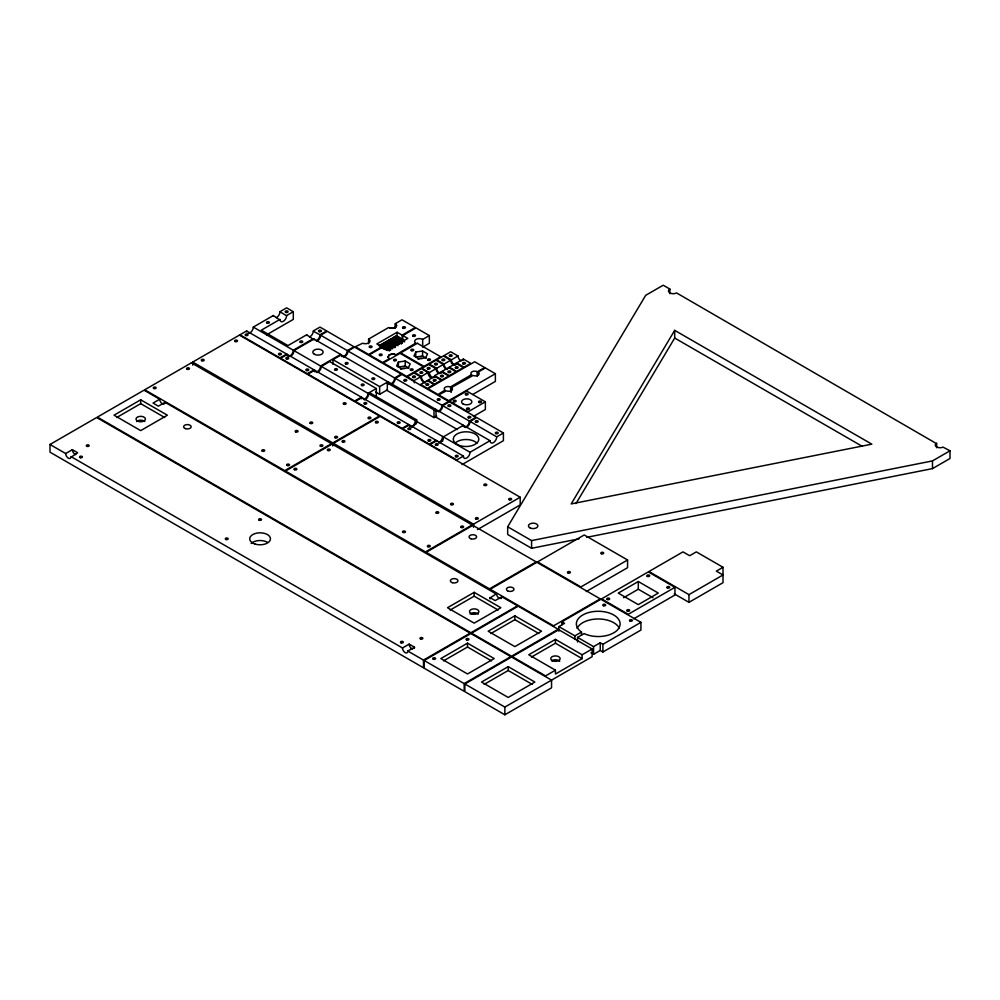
<?xml version="1.0" encoding="UTF-8"?>
<svg xmlns="http://www.w3.org/2000/svg" width="1000" height="1000" viewBox="0 0 1000 1000"><rect width="100%" height="100%" fill="white"/><g stroke="black" fill="none" stroke-linecap="round" stroke-linejoin="round"><path stroke-width="1.5" d="M424.162 660.487L424.162 668.188L464.175 691.3L464.175 683.587L510.863 656.637L470.85 633.538L424.162 660.487L464.175 683.587M464.85 683.975L464.85 691.675L504.862 714.788L551.55 687.825L551.55 680.125L511.525 657.025L464.85 683.975L504.862 707.087L592.125 656.7L592.125 649L558.775 629.75L512.2 656.637L545.55 675.888L555.438 670.175L555.438 674.038L582.112 658.625L582.112 654.775L555.438 639.375L528.763 654.775L555.438 670.175M465.85 427.587A4.713 2.725 -60 0 0 470.05 421.438L476.737 417.575L503.413 432.987L503.413 440.688L462.05 464.575M504.862 714.788L504.862 707.087M674.95 587.312L628.25 614.288L601.575 598.875L648.275 571.912L674.95 587.312L674.95 595.013L633.587 618.9M388.212 357.575L389.025 355.037L392.75 354.05M388.488 383.525A4.713 2.725 -60 0 1 387.987 381.9L341.3 354.95A4.713 2.725 -60 0 0 341.8 356.575M390.55 384.062A4.713 2.725 -60 0 0 394.575 378.888L394.65 377.95L401.325 374.087L354.637 347.137L347.962 351L347.887 351.938A4.713 2.725 -60 0 1 343.862 357.113M65.675 453.562L72.35 449.675L77.675 452.75L70.925 457.312A3.775 2.175 60 0 1 68.025 457.938A3.775 2.175 60 0 1 65.675 453.562L50 444.475L50 452.175L423.488 667.8L423.488 660.1L470.175 633.15L96.688 417.512L50 444.475M72.337 449.712L72.35 449.675A3.775 2.175 60 0 0 75.738 454.588M388.363 346.463C386 348.663 381.7 342.1 379.525 345.913M389.688 345.7C387.75 347.962 383.85 342.025 381.912 344.175M392.362 344.162C390.188 347.35 385.938 340.9 383.425 343.625M395.025 342.612C392.325 345.65 387.275 339.513 384.575 342.638M395.288 342.587L389.837 339.525L387.525 341.287M387.025 347.238L385.763 348.05L382.013 345.887M390.163 348.85L387.587 347.375L386.613 348.363M397.7 341.075C395.838 343.413 392.05 336.625 390.1 339.775M387.663 347.4L389.1 346.812M392.688 338.188L391.438 339M394.35 346.75L391.587 345.062L389.275 346.825M400.363 339.538C398.562 341.9 394.688 335.012 392.863 338.2M394.1 337.463L395.363 336.65M397.013 345.213L394.263 343.525L391.95 345.288M395.988 336.05C407.137 344.113 397.05 333.55 395.538 336.662M398.537 344.363L395.588 342.75L394.513 343.762M396.538 341.863L395.2 342.638L389.913 339.55M397.113 342.188L395.662 342.788M402.088 343.413L398.263 341.213L397.188 342.225M399.2 340.325L397.863 341.087L392.512 337.987M404.675 341.838L400.925 339.663L398.612 341.438M398.438 362.05L396.625 365.975L401.587 368.837L408.375 367.788L410.2 363.875L405.225 361L398.438 362.05L398.438 367.062L405.225 366.012L408.95 368.162M415.775 352.038L413.963 355.962L418.925 358.825L425.712 357.775L427.537 353.862L422.562 350.988L415.775 352.038L415.775 357.05L422.562 356L426.3 358.15M388.212 347.4L390.712 348.85M394.475 337.25L399.475 340.138M395.175 336.438L400.438 339.575L401.062 338.825M401.287 339.888L401.8 339.162L404.3 340.613M579.025 538.862L531.587 548.288L507.675 534.487L507.675 526.788L645.688 295.338L663.213 285.212L669.875 289.062L669.875 293.688M674.688 330.35L571.188 503.925L871.825 444.162L674.688 330.35L674.688 338.05L575.962 503.612M383.7 343.5L388.8 346.3M384.525 348.8L385.688 348.013M392.125 345.188L394.725 346.538M394.787 343.638L397.388 345M397.45 342.1L400.05 343.462M669.875 289.062A4.713 2.725 0 0 0 669.875 292.913A4.713 2.725 0 0 0 676.55 292.913L936.162 443.425A4.713 2.725 0 0 0 936.775 447A4.713 2.725 0 0 0 942.987 447.125L950 450.788L950 458.5L932.475 468.612L586.675 537.337M192.725 362.062L239.412 335.112L379.475 415.975L332.788 442.925L192.725 362.062L192.725 365.15M286.637 354.062L246.612 330.95L239.95 334.8L279.962 357.912L286.637 354.062A4.713 2.725 -60 0 0 287.087 355.725M248.287 333.325A4.713 2.725 -60 0 0 253.287 327.1L273.312 315.538L280.025 320.112A4.713 2.725 -60 0 0 283.512 321.188A4.713 2.725 -60 0 0 286.625 315.812L279.95 311.712L286.637 307.85L293.3 311.7L293.3 319.4L266.625 334.8M140.7 399.8L114.025 415.2L140.7 430.613L167.387 415.2L140.7 399.8L140.7 403.65L116.7 417.512M279.988 319.387L261.288 330.188L287.962 345.588L306.663 334.787L313.375 339.363M286.613 315.562L293.3 311.7M163.713 404.2A3.775 2.175 60 0 1 159.713 399.225L153.05 403.075L158.375 406.163L165.05 402.3L496.562 594.2A3.775 2.175 60 0 0 499.625 598.513M313.288 330.962L319.988 327.1L326.65 330.95L319.962 334.812L313.3 331.213A4.713 2.725 -60 0 1 309.762 336.85M288.3 356.425A4.713 2.725 -60 0 0 293.3 350.213L313.337 338.638M314 369.837L287.325 354.425L280.637 358.288L307.312 373.7L314 369.837A4.688 2.7 -60 0 0 314.438 371.5M290.637 356.362A4.688 2.7 -60 0 0 293.95 350.6L314 339.025L340.675 354.425A4.688 2.7 -60 0 0 340.788 355.363M316.45 341.325A4.688 2.7 -60 0 0 320.625 335.2L327.3 331.35L353.975 346.75L347.312 350.6A4.688 2.7 -60 0 1 343.137 356.737M316.45 372.137A4.688 2.7 -60 0 0 320.625 366.012L340.675 354.425M361.35 397.175L314.662 370.225L307.975 374.075L354.663 401.037L361.35 397.175L361.425 398.025A4.713 2.725 -60 0 0 361.737 398.787M317.025 372.55A4.713 2.725 -60 0 0 321.312 366.488L329.65 361.562L376.337 388.525L376.337 396.225M332.962 364.275L332.962 359.65L341.312 354.837M368.6 343.7L368.6 339.075L388.663 327.5C391.125 328.85 396.012 328.75 396.65 325.475M395.712 323.95L395.288 328.288L395.275 323.675L402 319.8L415.337 327.5L402.088 335.15L397.088 332.262L376.85 343.938L388.05 350.387M381.85 346.825L368.65 354.45L355.312 346.75L362.625 343.237A4.713 2.725 0 0 0 368.8 342.812A4.713 2.725 0 0 0 368.888 339.225L368.6 339.075M382.562 347.188L369.312 354.837L382.65 362.537L389.375 358.663L387.987 357.025M402.8 340.125L402.8 335.513L416 327.887L429.338 335.588L429.338 343.288L422.675 347.137L422.675 339.438L429.338 335.588M392.7 344.075L387.25 341.087M384.475 349.175L387.863 350.525M386.438 348.35L385 348.938M387.562 350.075L407.8 338.4L402.8 335.513M388 356.863C388.638 353.587 393.525 353.488 395.988 354.837L415.775 343.113A4.713 2.725 0 0 1 415.85 339.525A4.713 2.725 0 0 1 422.038 339.113L422.675 339.438M321.3 366.388L367.987 393.338L376.337 388.525M332.962 359.65L379.65 386.613L388 381.788M408.688 424.525L362 397.575L355.325 401.425L402.013 428.375L408.688 424.525A4.713 2.725 -60 0 0 408.8 425.45M364.475 399.862A4.713 2.725 -60 0 0 368.675 393.725L370 392.95L416.688 419.9L416.688 422.987M436.675 416.062L434.012 417.6L387.325 390.65L387.325 382.95L388.663 382.175L435.35 409.137A4.713 2.725 -60 0 0 436.325 411.287M391.125 384.475A4.713 2.725 -60 0 0 395.325 378.325L402 374.475L448.688 401.438L442.013 405.288A4.713 2.725 -60 0 1 437.812 411.425M375.65 392L379.65 394.312L387.3 389.888M420.675 376.788L414 372.938L407.337 376.788L414 380.637L420.675 376.788A4.713 2.725 60 0 0 424.875 382.938M428.013 372.55L421.337 368.7L414.663 372.55L421.337 376.4L428.013 372.55A4.713 2.725 60 0 0 431.337 378.325M436.012 368.7L428.675 364.462L422 368.312L429.338 372.55L436.012 368.7A3.775 2.175 60 0 0 439.375 373.612M443.35 364.462L436.012 360.225L429.338 364.087L436.675 368.312L443.35 364.462A3.775 2.175 60 0 0 447.35 369.45M450.688 360.225L443.35 356L436.675 359.85L444.012 364.087L450.688 360.225A3.775 2.175 60 0 0 454.688 365.213M458.025 356L450.688 351.763L444.012 355.613L451.35 359.85L458.025 356A3.775 2.175 60 0 0 461.375 360.913M434.675 375.637L441.35 371.788L448.688 376.012L442.013 379.875L434.675 375.637A3.775 2.175 60 0 1 432.013 377.175A3.775 2.175 60 0 1 429.338 372.55M442.013 371.4L448.688 367.55L456.025 371.788L449.35 375.637L442.013 371.4A3.775 2.175 60 0 1 441.662 372.738M449.35 367.163L456.025 363.312L463.363 367.55L456.688 371.4L449.35 367.163A3.775 2.175 60 0 1 448.988 368.5M456.688 362.925L463.363 359.075L470.688 363.312L464.025 367.163L456.688 362.925A3.775 2.175 60 0 1 455.9 364.65M420.675 384.487L427.337 380.637L434.012 384.487L427.337 388.338L420.675 384.487A4.713 2.725 60 0 1 420.562 385.425M428.013 380.25L434.675 376.4L441.35 380.25L434.675 384.1L428.013 380.25A4.713 2.725 60 0 1 427.9 381.188M477.337 371.8L484.7 367.55L474.7 361.775L428.013 388.725L438.013 394.5L445.025 390.05A3.775 2.175 0 0 1 445.35 387.188A3.775 2.175 0 0 1 450.312 387L471.662 374.613A3.775 2.175 0 0 1 472.075 371.75A3.775 2.175 0 0 1 477.038 371.613L477.337 376.413M451.325 392.2L451.325 387.587L473.113 375.462A3.775 2.175 0 0 0 478.075 375.225A3.775 2.175 0 0 0 478.312 372.35L478.013 375.262M478.013 372.175L485.363 367.938L495.375 373.713L495.375 381.413L472.688 394.5M495.375 373.713L448.688 400.662L438.675 394.888L446.388 390.838A3.775 2.175 0 0 0 451.35 390.65A3.775 2.175 0 0 0 451.675 387.788L451.325 387.587M411.163 426.812A4.713 2.725 -60 0 0 415.363 420.675L416.688 419.9M387.325 382.95L434.012 409.9L435.35 409.137M436.05 440.3L409.375 424.9L402.688 428.762L429.363 444.162L436.05 440.3A4.688 2.7 -60 0 0 436.163 441.238M438.5 411.8A4.713 2.725 -60 0 0 442.7 405.65L449.387 401.788L476.075 417.2L469.375 421.062A4.713 2.725 -60 0 1 464.375 427.275M485.363 401.812L468.025 411.825L449.35 401.05L466.688 391.037L485.363 401.812L485.363 409.513L473.363 416.45M463.4 456.087L436.725 440.688L430.025 444.55L456.712 459.95L463.4 456.087A4.688 2.7 -60 0 0 466.712 458.025A4.688 2.7 -60 0 0 470.025 452.262L490.05 440.7A4.713 2.725 -60 0 0 493.387 442.625A4.713 2.725 -60 0 0 496.725 436.85L503.413 432.987M443.363 436.85L463.375 425.3L490.05 440.7M520.2 497.225L380.138 416.362L333.45 443.312L473.512 524.175L520.2 497.225L520.2 504.925L477.512 529.562M474.188 592.337L447.5 607.737L474.188 623.138L500.863 607.737L474.188 592.337L474.188 596.188L498.188 610.05M450.175 610.05L474.188 596.188M71 456.6L402.488 647.975L409.15 644.125L414.487 647.2A3.775 2.175 60 0 1 414.137 648.538M490.087 598.938A3.775 2.175 60 0 1 489.888 598.05L496.55 593.7M402.488 647.975A3.775 2.175 60 0 0 405.15 652.6A3.775 2.175 60 0 0 407.825 651.05L414.487 647.2M489.875 597.55L495.175 600.6L501.838 596.75L517.537 605.812L470.85 632.762L97.35 417.125L144.037 390.175L159.713 399.225M467.512 643.162L440.838 658.562L467.512 673.962L494.188 658.562L467.512 643.162L467.512 647.013L443.5 660.875M514.862 615.825L488.188 631.225L514.862 646.625L541.55 631.225L514.862 615.825L514.862 619.675L538.875 633.538M490.85 633.538L514.862 619.675M627.575 559.987L580.9 586.938L537.537 561.912L584.225 534.963L627.575 559.987L627.575 567.688L586.225 591.562M561.888 624.875L561.888 621.788L600.9 599.263L640.925 622.362L640.925 630.075L602.9 652.013L600.237 650.475L593.562 654.325L590.9 652.788M558.888 631.225L558.888 626.6L564.55 623.325L561.888 621.788M638.3 581.525L618.263 593.088L638.275 604.637L658.3 593.075L638.3 581.525L638.3 589.225L652.962 597.7M623.6 597.712L638.3 589.225M508.2 666.65L481.512 682.05L508.2 697.45L534.875 682.05L508.2 666.65L508.2 670.5L484.188 684.362M531.425 657.087L555.438 643.225L582.112 658.625M558.888 626.6L574.888 635.85L581.562 632L580.875 631.6A21.888 12.637 0 0 1 593.5 611.575A21.888 12.637 0 0 1 619.6 626.65A21.888 12.637 0 0 1 584.925 633.938L584.188 633.562L577.562 637.388L577.562 642.013M723.012 567.275L716.338 571.125L723.012 574.975L688.962 594.637L648.95 571.525L682.987 551.875L689.663 555.725L696.338 551.875L723.012 567.275L723.012 582.675L688.962 602.337L674.287 593.862M577.562 637.388L593.562 646.625L600.237 642.775L602.9 644.312L640.925 622.362M582.112 654.775L592.125 649M507.675 526.788L531.587 540.588L932.475 460.913L950 450.788M391.475 328.275L390.662 328.175M391.9 328.288C394.513 329 398.787 325.6 395.275 323.675M393.175 354.062L393.988 354.162M390.3 328.113L389.525 327.887M394.35 354.225L395.125 354.45M674.688 338.05L862.375 446.413M395.812 336.475L400.812 339.363M401.562 339.7L404.062 341.15M395.625 336.613L400.625 339.5M403.688 341.362L401 339.7M394.725 336.7L399.725 339.588M400.412 340.037L402.975 341.375M394.65 336.825L399.663 339.712M400.225 340.475L402.725 341.912M400.037 340.613L402.537 342.05M399.6 340.438L402.35 342.137M399.1 340.35L393.913 337.238M393.387 337.475L398.4 340.363M399.137 340.7L401.65 342.137M393.325 337.587L398.325 340.475M399.075 340.812L401.575 342.25M393.137 338.013L398.137 340.9M398.888 341.238L401.388 342.688M392.95 338.15L397.95 341.037M401.012 342.9L398.338 341.238M397.812 341.475L401.562 343.638M391.987 338.363L397.062 341.138M397.738 341.575L401.488 343.75M391.8 338.787L396.812 341.675M397.362 342.15L399.875 343.6M396.925 341.975L399.688 343.675M390.725 339.012L395.725 341.9M396.413 342.35L398.975 343.688M390.65 339.125L395.65 342.013M390.475 339.562L395.475 342.45M396.225 342.788L398.725 344.225M395.138 343.013L397.638 344.45M389.325 339.9L394.387 342.675M395.075 343.113L397.575 344.562M389.137 340.325L394.137 343.212M388.95 340.462L393.95 343.35M394.263 343.525L398.088 345.712M388.512 340.288L393.762 343.425M388.062 340.55L393.062 343.438M393.738 343.888L396.312 345.225M387.987 340.675L392.987 343.562M393.55 344.325L396.05 345.763M387.8 341.1L392.8 343.988M392.925 344.288L395.5 345.763M386.725 341.325L391.725 344.212M392.475 344.55L394.975 346M386.65 341.438L391.65 344.325M392.4 344.663L394.9 346.1M386.475 341.863L391.475 344.75M386.287 342L391.287 344.9M391.587 345.062L394.538 346.675M385.838 341.838L391.1 344.975M391.138 345.325L394.888 347.488M385.312 342.212L390.387 344.988M391.075 345.425L394.825 347.6M390.887 345.863L393.387 347.312M385.138 342.638L390.138 345.525M390.7 346L393.2 347.45M390.262 345.825L393.013 347.525M384.05 342.863L389.062 345.75M389.738 346.2L392.312 347.537M383.988 342.975L388.988 345.863M389.55 346.637L392.05 348.075M383.175 343.375L388.612 346.438M388.925 346.6L392.75 348.8M388.475 346.863L390.975 348.3M382.65 343.75L387.725 346.525M388.4 346.975L390.9 348.413M382.463 344.175L387.475 347.062M382.275 344.312L387.287 347.2M381.388 344.4L386.388 347.287M387.075 347.738L390.887 349.8M381.312 344.525L386.312 347.413M386.887 348.175L389.387 349.613M381.138 344.95L386.138 347.837M380.5 344.913L385.95 347.975M386.262 348.137L390.075 350.337M380.05 345.175L385.05 348.062L379.988 345.288M379.613 345.863L384.613 348.75M379.175 345.688L384.425 348.825M379.975 346.662L383.725 348.837M442.7 405.65L469.375 421.062M470.05 421.438L496.725 436.85M320.625 335.2L347.312 350.6M347.962 351L394.65 377.95M395.325 378.325L442.013 405.288M457.375 429.525L436.037 417.212L436.037 409.513L462.713 424.913A4.713 2.725 -60 0 0 462.825 425.838M253.287 327.1L293.3 350.213M293.95 350.6L320.625 366.012M368.675 393.725L415.363 420.675M411.825 427.2A4.688 2.7 -60 0 0 416 421.075L442.675 436.475L442.675 441.1M470.025 452.262L443.35 436.863A4.688 2.7 -60 0 1 439.175 442.987M140.7 403.65L164.713 417.512M467.512 647.013L491.525 660.875M508.2 670.5L532.212 684.362M407.825 651.05L423.488 660.1M367.987 393.338L368 393.438A4.713 2.725 -60 0 1 363.713 399.5M314.662 370.225L314.738 371.075A4.713 2.725 -60 0 0 315.05 371.838M319.962 334.812L319.975 335.062A4.713 2.725 -60 0 1 316.425 340.7M306.663 334.787L306.712 335.513M279.95 311.712L279.962 311.962A4.713 2.725 -60 0 1 276.413 317.6M273.312 315.538L273.363 316.262M501.838 596.75L501.85 597.062A3.775 2.175 60 0 1 501.688 597.75M936.688 443.113L936.688 447.725M932.475 460.913L932.475 468.612M688.962 594.637L688.962 602.337M602.9 644.312L602.9 652.013M600.237 642.775L600.237 650.475M593.562 646.625L593.562 654.325M581.512 632.025L581.512 635.1M574.888 635.85L574.888 638.925M555.438 639.375L555.438 643.225M531.587 540.588L531.587 548.288M473.512 524.175L473.512 527.263M450.662 387.2L450.662 391.825M434.012 409.9L434.012 417.6M422.562 350.988L422.562 356M416 421.075L416 424.15M405.225 361L405.225 366.012M402.088 335.15L402.088 339.775M397.088 332.262L397.088 336.887M379.65 386.613L379.65 394.312M332.788 442.925L332.788 446.012M425.538 382.55A4.713 2.725 60 0 1 421.337 376.4M434.675 376.4A4.713 2.725 60 0 1 434.562 377.337M577.1 628.337A21.888 12.637 0 0 1 598.237 618.975A21.888 12.637 0 0 1 619.375 628.337M436.825 441.613A4.688 2.7 -60 0 1 436.725 440.688M454.925 443.288A12.737 7.35 0 0 1 476.975 443.088M463.488 426.225A4.713 2.725 -60 0 1 463.375 425.3M314.113 339.963A4.688 2.7 -60 0 1 314 339.025M287.425 355.363A4.688 2.7 -60 0 1 287.325 354.425M427.337 380.637A4.713 2.725 60 0 1 427.225 381.575M414.45 382.825A4.713 2.725 60 0 1 414 380.637M400.775 369.338A2.712 1.562 0 0 1 404.862 368.575M418.125 359.325A2.712 1.562 0 0 1 422.2 358.562M436.475 411.175A4.713 2.725 -60 0 1 436.037 409.513M442.675 436.475A4.688 2.7 -60 0 1 438.5 442.6M409.812 426.562A4.688 2.7 -60 0 1 409.375 424.9M246.737 331.887A4.713 2.725 -60 0 1 246.612 330.95M165.05 402.3A3.775 2.175 60 0 1 164.688 403.638M501.362 598.275A3.775 2.175 60 0 1 500.887 598.575M136.625 421.55A4.713 2.725 0 0 1 144.787 421.55M470.125 614.05A4.713 2.725 0 0 1 478.3 614.1M551.613 660.888A4.713 2.725 0 0 1 559.738 661.363M362.113 398.5A4.713 2.725 -60 0 1 362 397.575M389.1 383.85A4.713 2.725 -60 0 1 388.663 382.175M456.025 363.312A3.775 2.175 60 0 1 455.662 364.65M447.375 369A3.775 2.175 60 0 1 444.012 364.087M448.688 367.55A3.775 2.175 60 0 1 448.587 368.288M440.675 373.3A3.775 2.175 60 0 1 436.675 368.312M441.35 371.788A3.775 2.175 60 0 1 441.25 372.525M454.712 364.762A3.775 2.175 60 0 1 451.35 359.85M463.363 359.075A3.775 2.175 60 0 1 463 360.412M251.137 543.488A10.375 5.987 0 0 1 267.475 542.3M412.512 649.038A3.775 2.175 60 0 1 409.15 644.125M385.8 348.4L389.487 350.675L385.8 348.4M191.4 362.837L144.713 389.787L284.762 470.65L331.45 443.7L191.4 362.837M400 353.3L383.325 362.925L406.662 376.4L423.338 366.775L400 353.3M417.337 343.288L400.662 352.912L424 366.388L440.675 356.763L417.337 343.288M332.125 444.087L285.438 471.037L425.5 551.9L472.175 524.95L332.125 444.087M472.85 525.337L426.163 552.288L489.525 588.862L536.213 561.912L472.85 525.337M536.875 562.3L490.188 589.25L553.55 625.837L600.237 598.875L536.875 562.3M518.2 606.2L471.512 633.15L511.525 656.25L558.212 629.3L518.2 606.2M433.975 380.962A1.412 0.812 0 0 0 436.087 380.25A1.412 0.812 0 0 0 433.975 379.55A1.412 0.812 0 0 0 433.975 380.962M420.625 373.263A1.412 0.812 0 0 0 422.75 372.55A1.412 0.812 0 0 0 420.625 371.85A1.412 0.812 0 0 0 420.625 373.263M627.25 611.013A1.412 0.812 0 0 0 629.612 610.638A1.412 0.812 0 0 0 627.888 609.637A1.412 0.812 0 0 0 627.25 611.013M667.288 587.888A1.412 0.812 0 0 0 669.65 587.525A1.412 0.812 0 0 0 667.925 586.525A1.412 0.812 0 0 0 667.288 587.888M607.238 599.462A1.412 0.812 0 0 0 609.6 599.087A1.412 0.812 0 0 0 607.875 598.088A1.412 0.812 0 0 0 607.238 599.462M647.275 576.337A1.412 0.812 0 0 0 649.65 575.975A1.412 0.812 0 0 0 647.913 574.975A1.412 0.812 0 0 0 647.275 576.337M603.525 605.75A1.412 0.812 0 0 0 605.65 605.037A1.412 0.812 0 0 0 603.525 604.338A1.412 0.812 0 0 0 603.525 605.75M630.212 621.15A1.412 0.812 0 0 0 632.325 620.438A1.412 0.812 0 0 0 630.212 619.738A1.412 0.812 0 0 0 630.212 621.15M455.988 456.8A1.412 0.812 0 0 0 458.125 456.112A1.412 0.812 0 0 0 456.012 455.387A1.412 0.812 0 0 0 455.988 456.8M435.838 445.188A1.412 0.812 0 0 0 438.1 444.663A1.412 0.812 0 0 0 436.163 443.787A1.412 0.812 0 0 0 435.838 445.188M495.75 433.562A1.412 0.812 0 0 0 498.113 433.2A1.412 0.812 0 0 0 496.375 432.2A1.412 0.812 0 0 0 495.75 433.562M475.737 422.013A1.412 0.812 0 0 0 478.1 421.637A1.412 0.812 0 0 0 476.375 420.637A1.412 0.812 0 0 0 475.737 422.013M457.188 444.438A12.737 7.35 0 0 0 478.4 440.95A12.737 7.35 0 0 0 462.562 432.088A12.737 7.35 0 0 0 457.188 444.438M306.6 370.55A1.412 0.812 0 0 0 308.725 369.85A1.412 0.812 0 0 0 306.6 369.137A1.412 0.812 0 0 0 306.6 370.55M286.6 359A1.412 0.812 0 0 0 288.712 358.288A1.412 0.812 0 0 0 286.6 357.587A1.412 0.812 0 0 0 286.6 359M314.425 354.312A5.188 3 0 0 0 323.025 352.812A5.188 3 0 0 0 316.475 349.263A5.188 3 0 0 0 314.425 354.312M463.025 403.938A5.188 3 0 0 0 471.712 402.6A5.188 3 0 0 0 465.35 398.925A5.188 3 0 0 0 463.025 403.938M453.975 401.75A1.412 0.812 0 0 0 456.1 401.05A1.412 0.812 0 0 0 453.975 400.337A1.412 0.812 0 0 0 453.975 401.75M465.812 394.762A1.412 0.812 0 0 0 468.088 394.237A1.412 0.812 0 0 0 466.163 393.363A1.412 0.812 0 0 0 465.812 394.762M467.312 409.45A1.412 0.812 0 0 0 469.438 408.75A1.412 0.812 0 0 0 467.312 408.038A1.412 0.812 0 0 0 467.312 409.45M479.325 402.525A1.412 0.812 0 0 0 481.45 401.812A1.412 0.812 0 0 0 479.325 401.112A1.412 0.812 0 0 0 479.325 402.525M530.188 528A4.713 2.725 0 0 0 537.812 526.3A4.713 2.725 0 0 0 531.462 523.337A4.713 2.725 0 0 0 530.188 528M426.637 385.2A1.412 0.812 0 0 0 428.75 384.487A1.412 0.812 0 0 0 426.637 383.787A1.412 0.812 0 0 0 426.637 385.2M413.3 377.5A1.412 0.812 0 0 0 415.412 376.788A1.412 0.812 0 0 0 413.3 376.075A1.412 0.812 0 0 0 413.3 377.5M394.087 360.662A1.412 0.812 0 0 0 396.388 360.188A1.412 0.812 0 0 0 394.513 359.275A1.412 0.812 0 0 0 394.087 360.662M410.763 370.288A1.412 0.812 0 0 0 413.062 369.8A1.412 0.812 0 0 0 411.188 368.9A1.412 0.812 0 0 0 410.763 370.288M411.425 350.65A1.412 0.812 0 0 0 413.725 350.175A1.412 0.812 0 0 0 411.85 349.263A1.412 0.812 0 0 0 411.425 350.65M428.1 360.275A1.412 0.812 0 0 0 430.4 359.8A1.412 0.812 0 0 0 428.525 358.888A1.412 0.812 0 0 0 428.1 360.275M408.488 429.4A1.412 0.812 0 0 0 410.75 428.875A1.412 0.812 0 0 0 408.812 428A1.412 0.812 0 0 0 408.488 429.4M428.638 441.012A1.412 0.812 0 0 0 430.775 440.325A1.412 0.812 0 0 0 428.675 439.6A1.412 0.812 0 0 0 428.638 441.012M448.387 406.225A1.412 0.812 0 0 0 450.763 405.85A1.412 0.812 0 0 0 449.025 404.85A1.412 0.812 0 0 0 448.387 406.225M468.4 417.775A1.412 0.812 0 0 0 470.763 417.413A1.412 0.812 0 0 0 469.038 416.413A1.412 0.812 0 0 0 468.4 417.775M245.912 335.513A1.412 0.812 0 0 0 248.038 334.8A1.412 0.812 0 0 0 245.912 334.1A1.412 0.812 0 0 0 245.912 335.513M279.137 354.712A1.412 0.812 0 0 0 281.375 354.15A1.412 0.812 0 0 0 279.387 353.312A1.412 0.812 0 0 0 279.137 354.712M285.925 312.413A1.412 0.812 0 0 0 288.05 311.7A1.412 0.812 0 0 0 285.925 310.988A1.412 0.812 0 0 0 285.925 312.413M319.25 331.65A1.412 0.812 0 0 0 321.4 330.975A1.412 0.812 0 0 0 319.312 330.238A1.412 0.812 0 0 0 319.25 331.65M267.25 323.188A1.412 0.812 0 0 0 269.375 322.488A1.412 0.812 0 0 0 267.25 321.775A1.412 0.812 0 0 0 267.25 323.188M300.312 342.312A1.412 0.812 0 0 0 302.675 341.938A1.412 0.812 0 0 0 300.938 340.95A1.412 0.812 0 0 0 300.312 342.312M509.2 499.725A1.412 0.812 0 0 0 511.562 499.363A1.412 0.812 0 0 0 509.825 498.363A1.412 0.812 0 0 0 509.2 499.725M476.062 519.087A1.412 0.812 0 0 0 478.263 518.45A1.412 0.812 0 0 0 476.225 517.675A1.412 0.812 0 0 0 476.062 519.087M375.812 422.713A1.412 0.812 0 0 0 378.175 422.35A1.412 0.812 0 0 0 376.438 421.35A1.412 0.812 0 0 0 375.812 422.713M342.6 442.038A1.412 0.812 0 0 0 344.862 441.488A1.412 0.812 0 0 0 342.912 440.637A1.412 0.812 0 0 0 342.6 442.038M484.363 485.387A1.412 0.812 0 0 0 486.737 485.025A1.412 0.812 0 0 0 485 484.025A1.412 0.812 0 0 0 484.363 485.387M451.025 504.65A1.412 0.812 0 0 0 453.387 504.275A1.412 0.812 0 0 0 451.65 503.275A1.412 0.812 0 0 0 451.025 504.65M427.825 546.7A1.412 0.812 0 0 0 430.2 546.337A1.412 0.812 0 0 0 428.462 545.337A1.412 0.812 0 0 0 427.825 546.7M461.238 527.487A1.412 0.812 0 0 0 463.562 527.038A1.412 0.812 0 0 0 461.725 526.1A1.412 0.812 0 0 0 461.238 527.487M294.438 469.688A1.412 0.812 0 0 0 296.8 469.325A1.412 0.812 0 0 0 295.075 468.325A1.412 0.812 0 0 0 294.438 469.688M327.912 450.5A1.412 0.812 0 0 0 330.188 449.975A1.412 0.812 0 0 0 328.25 449.1A1.412 0.812 0 0 0 327.912 450.5M403 532.375A1.412 0.812 0 0 0 405.363 532A1.412 0.812 0 0 0 403.638 531A1.412 0.812 0 0 0 403 532.375M436.35 513.112A1.412 0.812 0 0 0 438.713 512.75A1.412 0.812 0 0 0 436.987 511.75A1.412 0.812 0 0 0 436.35 513.112M185.4 428.612A3.775 2.175 0 0 0 191.163 426.825A3.775 2.175 0 0 0 185.613 424.837A3.775 2.175 0 0 0 185.4 428.612M452.225 582.65A3.775 2.175 0 0 0 457.95 580.825A3.775 2.175 0 0 0 452.337 578.875A3.775 2.175 0 0 0 452.225 582.65M471.775 613.925A4.713 2.725 0 0 0 478.9 611.625A4.713 2.725 0 0 0 471.875 609.212A4.713 2.725 0 0 0 471.775 613.925M137.375 420.988A4.713 2.725 0 0 0 145.262 419.762A4.713 2.725 0 0 0 139.488 416.425A4.713 2.725 0 0 0 137.375 420.988M470.962 538.775A3.775 2.175 0 0 0 476.625 536.888A3.775 2.175 0 0 0 470.962 535A3.775 2.175 0 0 0 470.962 538.775M507.525 590.788A3.775 2.175 0 0 0 513.837 589.812A3.775 2.175 0 0 0 509.225 587.15A3.775 2.175 0 0 0 507.525 590.788M552.675 660.837A4.713 2.725 0 0 0 560.125 658.9A4.713 2.725 0 0 0 553.5 656.15A4.713 2.725 0 0 0 552.675 660.837M466.6 639.938A1.412 0.812 0 0 0 468.9 639.45A1.412 0.812 0 0 0 467.025 638.538A1.412 0.812 0 0 0 466.6 639.938M433.387 659.25A1.412 0.812 0 0 0 435.575 658.612A1.412 0.812 0 0 0 433.525 657.837A1.412 0.812 0 0 0 433.387 659.25M335.125 437.738A1.412 0.812 0 0 0 337.488 437.362A1.412 0.812 0 0 0 335.763 436.362A1.412 0.812 0 0 0 335.125 437.738M368.537 418.512A1.412 0.812 0 0 0 370.863 418.062A1.412 0.812 0 0 0 369.025 417.125A1.412 0.812 0 0 0 368.537 418.512M201.737 360.725A1.412 0.812 0 0 0 204.1 360.35A1.412 0.812 0 0 0 202.362 359.35A1.412 0.812 0 0 0 201.737 360.725M235.212 341.538A1.412 0.812 0 0 0 237.488 341A1.412 0.812 0 0 0 235.55 340.138A1.412 0.812 0 0 0 235.212 341.538M310.287 423.4A1.412 0.812 0 0 0 312.663 423.025A1.412 0.812 0 0 0 310.925 422.025A1.412 0.812 0 0 0 310.287 423.4M343.638 404.137A1.412 0.812 0 0 0 346.012 403.775A1.412 0.812 0 0 0 344.275 402.775A1.412 0.812 0 0 0 343.638 404.137M287.1 465.45A1.412 0.812 0 0 0 289.462 465.087A1.412 0.812 0 0 0 287.738 464.087A1.412 0.812 0 0 0 287.1 465.45M320.513 446.238A1.412 0.812 0 0 0 322.837 445.788A1.412 0.812 0 0 0 321 444.85A1.412 0.812 0 0 0 320.513 446.238M153.713 388.438A1.412 0.812 0 0 0 156.075 388.075A1.412 0.812 0 0 0 154.35 387.075A1.412 0.812 0 0 0 153.713 388.438M187.188 369.263A1.412 0.812 0 0 0 189.462 368.725A1.412 0.812 0 0 0 187.525 367.85A1.412 0.812 0 0 0 187.188 369.263M262.275 451.125A1.412 0.812 0 0 0 264.637 450.75A1.412 0.812 0 0 0 262.913 449.75A1.412 0.812 0 0 0 262.275 451.125M295.625 431.863A1.412 0.812 0 0 0 297.987 431.5A1.412 0.812 0 0 0 296.25 430.5A1.412 0.812 0 0 0 295.625 431.863M601.487 553.763A1.412 0.812 0 0 0 603.675 553.125A1.412 0.812 0 0 0 601.638 552.35A1.412 0.812 0 0 0 601.487 553.763M568.05 572.975A1.412 0.812 0 0 0 570.325 572.438A1.412 0.812 0 0 0 568.387 571.575A1.412 0.812 0 0 0 568.05 572.975M364.588 404.038A1.412 0.812 0 0 0 366.75 403.375A1.412 0.812 0 0 0 364.675 402.625A1.412 0.812 0 0 0 364.588 404.038M397.725 423.2A1.412 0.812 0 0 0 400.062 422.775A1.412 0.812 0 0 0 398.263 421.812A1.412 0.812 0 0 0 397.725 423.2M437.925 400.2A1.412 0.812 0 0 0 440.087 399.538A1.412 0.812 0 0 0 438.013 398.787A1.412 0.812 0 0 0 437.925 400.2M404.375 380.85A1.412 0.812 0 0 0 406.712 380.438A1.412 0.812 0 0 0 404.913 379.475A1.412 0.812 0 0 0 404.375 380.85M455.9 368.225A1.412 0.812 0 0 0 458.1 367.6A1.412 0.812 0 0 0 456.062 366.812A1.412 0.812 0 0 0 455.9 368.225M442.475 360.487A1.412 0.812 0 0 0 444.75 359.963A1.412 0.812 0 0 0 442.825 359.087A1.412 0.812 0 0 0 442.475 360.487M448.562 372.463A1.412 0.812 0 0 0 450.763 371.838A1.412 0.812 0 0 0 448.725 371.05A1.412 0.812 0 0 0 448.562 372.463M435.138 364.725A1.412 0.812 0 0 0 437.413 364.2A1.412 0.812 0 0 0 435.487 363.325A1.412 0.812 0 0 0 435.138 364.725M427.887 369A1.412 0.812 0 0 0 430.087 368.375A1.412 0.812 0 0 0 428.05 367.587A1.412 0.812 0 0 0 427.887 369M441.138 376.662A1.412 0.812 0 0 0 443.413 376.138A1.412 0.812 0 0 0 441.488 375.262A1.412 0.812 0 0 0 441.138 376.662M449.9 356.287A1.412 0.812 0 0 0 452.1 355.662A1.412 0.812 0 0 0 450.062 354.875A1.412 0.812 0 0 0 449.9 356.287M463.15 363.95A1.412 0.812 0 0 0 465.425 363.425A1.412 0.812 0 0 0 463.5 362.55A1.412 0.812 0 0 0 463.15 363.95M254.838 543.975A10.375 5.987 0 0 0 270.462 538.85A10.375 5.987 0 0 0 254.963 533.6A10.375 5.987 0 0 0 254.838 543.975M259.137 520.163A1.412 0.812 0 0 0 261.475 519.738A1.412 0.812 0 0 0 259.662 518.775A1.412 0.812 0 0 0 259.137 520.163M225.987 539.5A1.412 0.812 0 0 0 228.162 538.837A1.412 0.812 0 0 0 226.075 538.088A1.412 0.812 0 0 0 225.987 539.5M401.175 642.862A1.412 0.812 0 0 0 403.3 642.163A1.412 0.812 0 0 0 401.175 641.45A1.412 0.812 0 0 0 401.175 642.862M420.588 638.975A1.412 0.812 0 0 0 422.837 638.413A1.412 0.812 0 0 0 420.863 637.562A1.412 0.812 0 0 0 420.588 638.975M87.025 446.375A1.412 0.812 0 0 0 89.15 445.662A1.412 0.812 0 0 0 87.025 444.95A1.412 0.812 0 0 0 87.025 446.375M80.3 457.688A1.412 0.812 0 0 0 82.425 456.987A1.412 0.812 0 0 0 80.3 456.275A1.412 0.812 0 0 0 80.3 457.688M361.962 385.575A1.412 0.812 0 0 0 364.087 384.862A1.412 0.812 0 0 0 361.962 384.15A1.412 0.812 0 0 0 361.962 385.575M335.288 370.163A1.412 0.812 0 0 0 337.4 369.462A1.412 0.812 0 0 0 335.288 368.75A1.412 0.812 0 0 0 335.288 370.163M345.938 364.012A1.412 0.812 0 0 0 348.05 363.312A1.412 0.812 0 0 0 345.938 362.6A1.412 0.812 0 0 0 345.938 364.012M372.612 379.425A1.412 0.812 0 0 0 374.738 378.713A1.412 0.812 0 0 0 372.612 378A1.412 0.812 0 0 0 372.612 379.425M369.738 347.4A1.412 0.812 0 0 0 372.025 346.887A1.412 0.812 0 0 0 370.112 346A1.412 0.812 0 0 0 369.738 347.4M403.088 328.15A1.412 0.812 0 0 0 405.375 327.638A1.412 0.812 0 0 0 403.462 326.75A1.412 0.812 0 0 0 403.088 328.15M413.137 336.213A1.412 0.812 0 0 0 415.425 335.7A1.412 0.812 0 0 0 413.512 334.812A1.412 0.812 0 0 0 413.137 336.213M379.787 355.462A1.412 0.812 0 0 0 382.075 354.95A1.412 0.812 0 0 0 380.163 354.062A1.412 0.812 0 0 0 379.787 355.462"/></g></svg>
